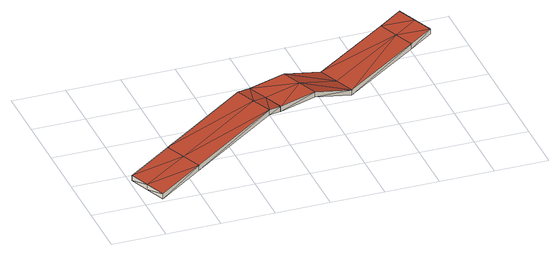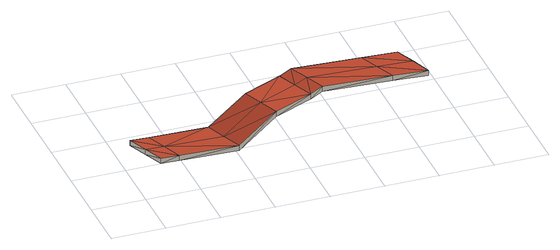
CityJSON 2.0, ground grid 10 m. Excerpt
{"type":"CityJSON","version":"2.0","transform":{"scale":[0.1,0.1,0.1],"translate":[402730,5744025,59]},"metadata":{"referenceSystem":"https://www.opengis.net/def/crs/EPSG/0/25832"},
"CityObjects":{
"building1":{"type":"Building","attributes":{"Geometrietyp2DReferenz":"2000","Gemeindeschluessel":"05558044","function":"53001_1800","roofType":"9999","measuredHeight":1},"geometry":[{"type":"Solid","lod":"2","boundaries":[[[[0,1,2]],[[1,3,2]],[[4,5,0]],[[5,1,0]],[[6,7,4]],[[7,5,4]],[[8,9,6]],[[9,7,6]],[[10,11,8]],[[11,9,8]],[[12,13,10]],[[13,11,10]],[[14,15,12]],[[15,13,12]],[[16,17,14]],[[17,15,14]],[[18,19,16]],[[19,17,16]],[[20,21,18]],[[21,19,18]],[[22,23,20]],[[23,21,20]],[[24,25,22]],[[25,23,22]],[[26,27,24]],[[27,25,24]],[[28,29,26]],[[29,27,26]],[[30,31,28]],[[31,29,28]],[[32,33,30]],[[33,31,30]],[[34,35,32]],[[35,33,32]],[[36,37,34]],[[37,35,34]],[[2,3,36]],[[3,37,36]],[[3,1,38]],[[38,1,5]],[[38,5,39]],[[39,5,7]],[[39,7,9]],[[39,9,40]],[[40,9,41]],[[41,9,11]],[[41,11,42]],[[42,11,13]],[[42,13,43]],[[43,13,15]],[[43,15,19]],[[19,15,17]],[[37,3,35]],[[35,3,38]],[[35,38,33]],[[33,38,39]],[[33,39,40]],[[33,40,31]],[[31,40,29]],[[29,40,41]],[[29,41,27]],[[27,41,25]],[[25,41,42]],[[25,42,43]],[[25,43,23]],[[23,43,21]],[[21,43,19]],[[2,44,0]],[[44,4,0]],[[44,45,4]],[[45,6,4]],[[45,8,6]],[[45,46,8]],[[46,47,8]],[[47,10,8]],[[47,48,10]],[[48,12,10]],[[48,49,12]],[[49,14,12]],[[49,18,14]],[[18,16,14]],[[36,34,2]],[[34,44,2]],[[34,32,44]],[[32,45,44]],[[32,46,45]],[[32,30,46]],[[30,28,46]],[[28,47,46]],[[28,26,47]],[[26,24,47]],[[24,48,47]],[[24,49,48]],[[24,22,49]],[[22,20,49]],[[20,18,49]]]],"semantics":{"surfaces":[{"type":"WallSurface"},{"type":"GroundSurface"},{"type":"RoofSurface"}],"values":[[0,0,0,0,0,0,0,0,0,0,0,0,0,0,0,0,0,0,0,0,0,0,0,0,0,0,0,0,0,0,0,0,0,0,0,0,0,0,1,1,1,1,1,1,1,1,1,1,1,1,1,1,1,1,1,1,1,1,1,1,1,1,1,1,1,1,1,2,2,2,2,2,2,2,2,2,2,2,2,2,2,2,2,2,2,2,2,2,2,2,2,2,2,2,2,2]]}}]}
},
"vertices":[
[5,84,14],[5,84,4],[19,47,14],[19,47,4],[81,114,37],[81,114,27],[232,175,82],[232,175,72],[257,185,78],[257,185,68],[330,214,75],[330,214,65],[410,247,43],[410,247,33],[538,298,79],[538,298,69],[578,314,91],[578,314,81],[593,277,91],[593,277,81],[608,240,91],[608,240,81],[567,224,79],[567,224,69],[440,173,43],[440,173,33],[360,140,75],[360,140,65],[287,111,78],[287,111,68],[286,111,78],[286,111,68],[262,101,82],[262,101,72],[111,40,37],[111,40,27],[34,9,14],[34,9,4],[96,77,27],[247,138,72],[272,148,68],[345,177,65],[425,210,33],[552,261,69],[96,77,37],[247,138,82],[272,148,78],[345,177,75],[425,210,43],[552,261,79]
]}
